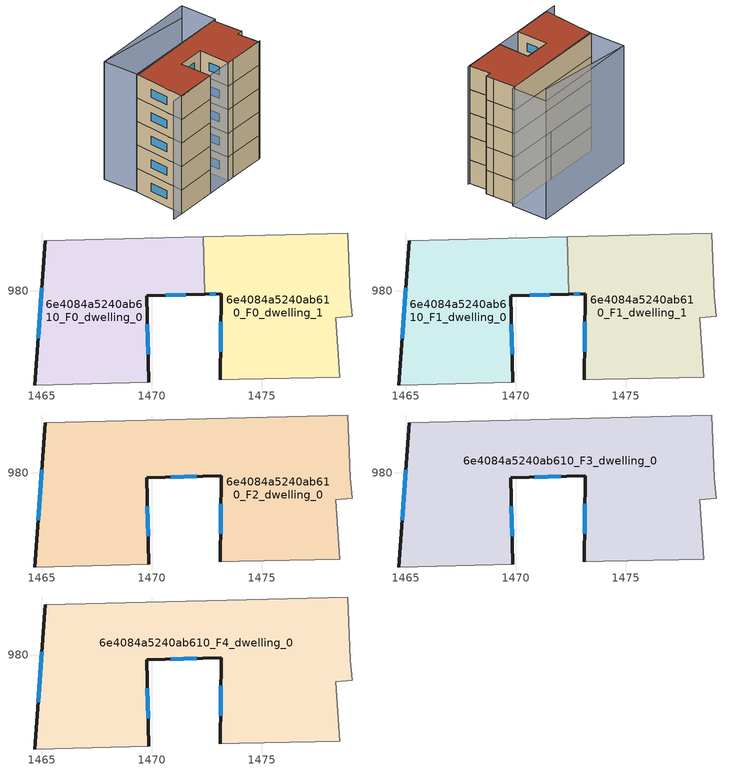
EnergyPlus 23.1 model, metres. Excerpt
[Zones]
6e4084a5240ab610_F0_dwelling_0
 floor ground (EU_floor_Construction): 1472.35,982.46 1472.41,979.85 1469.78,979.77 1469.88,975.84 1464.69,975.72 1465.17,982.28 z0
 wall outside (EU_wall_Construction): 1465.17,982.28 1464.69,975.72 / 1469.88,975.84 1469.78,979.77 1472.41,979.85 z0:3
 wall adiabatic (EU_wall_Construction): 1472.35,982.46 1465.17,982.28 / 1464.69,975.72 1469.88,975.84 z0:3
 wall to 6e4084a5240ab610_F0_dwelling_1 (EU_wall_Construction): 1472.41,979.85 1472.35,982.46 z0:3
 window (EU_Window_Construction): 1465.01,980.15 1464.84,977.85 / 1470.63,979.8 1471.56,979.82 / 1469.84,977.12 1469.81,978.49 z0.98:2.02
6e4084a5240ab610_F0_dwelling_1
 floor ground (EU_floor_Construction): 1478.92,982.63 1479.04,979.77 1479.13,978.84 1478.37,978.78 1478.55,976.07 1473.98,975.98 1473.13,975.96 1473.16,979.87 1472.41,979.85 1472.35,982.46 z0
 wall outside (EU_wall_Construction): 1472.41,979.85 1473.16,979.87 1473.13,975.96 z0:3
 wall adiabatic (EU_wall_Construction): 1473.13,975.96 1473.98,975.98 1478.55,976.07 1478.37,978.78 1479.13,978.84 1479.04,979.77 1478.92,982.63 1472.35,982.46 z0:3
 window (EU_Window_Construction): 1473.15,978.6 1473.14,977.23 / 1472.66,979.86 1472.92,979.86 z0.98:2.02
6e4084a5240ab610_F1_dwelling_0
 floor to 6e4084a5240ab610_F0_dwelling_0 (EU_floor_Construction): 1472.35,982.46 1472.41,979.85 1469.78,979.77 1469.88,975.84 1464.69,975.72 1465.17,982.28 z3
 wall outside (EU_wall_Construction): 1465.17,982.28 1464.69,975.72 / 1469.88,975.84 1469.78,979.77 1472.41,979.85 z3:6
 wall adiabatic (EU_wall_Construction): 1472.35,982.46 1465.17,982.28 / 1464.69,975.72 1469.88,975.84 z3:6
 wall to 6e4084a5240ab610_F1_dwelling_1 (EU_wall_Construction): 1472.41,979.85 1472.35,982.46 z3:6
 window (EU_Window_Construction): 1465.01,980.15 1464.84,977.85 / 1470.63,979.8 1471.56,979.82 / 1469.84,977.12 1469.81,978.49 z3.98:5.02
6e4084a5240ab610_F1_dwelling_1
 floor to 6e4084a5240ab610_F0_dwelling_1 (EU_floor_Construction): 1478.92,982.63 1479.04,979.77 1479.13,978.84 1478.37,978.78 1478.55,976.07 1473.98,975.98 1473.13,975.96 1473.16,979.87 1472.41,979.85 1472.35,982.46 z3
 wall outside (EU_wall_Construction): 1472.41,979.85 1473.16,979.87 1473.13,975.96 z3:6
 wall adiabatic (EU_wall_Construction): 1473.13,975.96 1473.98,975.98 1478.55,976.07 1478.37,978.78 1479.13,978.84 1479.04,979.77 1478.92,982.63 1472.35,982.46 z3:6
 window (EU_Window_Construction): 1473.15,978.6 1473.14,977.23 / 1472.66,979.86 1472.92,979.86 z3.98:5.02
6e4084a5240ab610_F2_dwelling_0
 floor to 6e4084a5240ab610_F1_dwelling_0 (EU_floor_Construction): 1472.35,982.46 1472.41,979.85 1469.78,979.77 1469.88,975.84 1464.69,975.72 1465.17,982.28 z6
 floor to 6e4084a5240ab610_F1_dwelling_1 (EU_floor_Construction): 1478.92,982.63 1479.04,979.77 1479.13,978.84 1478.37,978.78 1478.55,976.07 1473.98,975.98 1473.13,975.96 1473.16,979.87 1472.41,979.85 1472.35,982.46 z6
 wall outside (EU_wall_Construction): 1465.17,982.28 1464.69,975.72 / 1469.88,975.84 1469.78,979.77 1473.16,979.87 1473.13,975.96 z6:9
 wall adiabatic (EU_wall_Construction): 1473.13,975.96 1473.98,975.98 1478.55,976.07 1478.37,978.78 1479.13,978.84 1479.04,979.77 1478.92,982.63 1465.17,982.28 / 1464.69,975.72 1469.88,975.84 z6:9
 window (EU_Window_Construction): 1465.01,980.15 1464.84,977.85 / 1473.15,978.6 1473.14,977.23 / 1470.88,979.8 1472.06,979.84 / 1469.84,977.12 1469.81,978.49 z6.98:8.02
6e4084a5240ab610_F3_dwelling_0
 floor to 6e4084a5240ab610_F2_dwelling_0 (EU_floor_Construction): 1478.92,982.63 1479.04,979.77 1479.13,978.84 1478.37,978.78 1478.55,976.07 1473.98,975.98 1473.13,975.96 1473.16,979.87 1469.78,979.77 1469.88,975.84 1464.69,975.72 1465.17,982.28 z9
 wall outside (EU_wall_Construction): 1465.17,982.28 1464.69,975.72 / 1469.88,975.84 1469.78,979.77 1473.16,979.87 1473.13,975.96 z9:12
 wall adiabatic (EU_wall_Construction): 1473.13,975.96 1473.98,975.98 1478.55,976.07 1478.37,978.78 1479.13,978.84 1479.04,979.77 1478.92,982.63 1465.17,982.28 / 1464.69,975.72 1469.88,975.84 z9:12
 window (EU_Window_Construction): 1465.01,980.15 1464.84,977.85 / 1473.15,978.6 1473.14,977.23 / 1470.88,979.8 1472.06,979.84 / 1469.84,977.12 1469.81,978.49 z9.98:11.02
6e4084a5240ab610_F4_dwelling_0
 floor to 6e4084a5240ab610_F3_dwelling_0 (EU_floor_Construction): 1478.92,982.63 1479.04,979.77 1479.13,978.84 1478.37,978.78 1478.55,976.07 1473.98,975.98 1473.13,975.96 1473.16,979.87 1469.78,979.77 1469.88,975.84 1464.69,975.72 1465.17,982.28 z12
 wall outside (EU_wall_Construction): 1465.17,982.28 1464.69,975.72 / 1469.88,975.84 1469.78,979.77 1473.16,979.87 1473.13,975.96 z12:15
 wall adiabatic (EU_wall_Construction): 1473.13,975.96 1473.98,975.98 1478.55,976.07 1478.37,978.78 1479.13,978.84 1479.04,979.77 1478.92,982.63 1465.17,982.28 / 1464.69,975.72 1469.88,975.84 z12:15
 window (EU_Window_Construction): 1465.01,980.15 1464.84,977.85 / 1473.15,978.6 1473.14,977.23 / 1470.88,979.8 1472.06,979.84 / 1469.84,977.12 1469.81,978.49 z12.98:14.02
 roof outside (EU_roof_Construction): 1478.55,976.07 1478.37,978.78 1479.13,978.84 1479.04,979.77 1478.92,982.63 1465.17,982.28 1464.69,975.72 1469.88,975.84 1469.78,979.77 1473.16,979.87 1473.13,975.96 1473.98,975.98 z15
shading: 1463.32,975.68 1478.79,976.12 / 1477.14,985.57 1465.39,986.62 / 1465,986.61 1479.12,987.15 / 1479.12,987.15 1479.3,982.64 / 1479.3,982.64 1465.17,982.1 / 1465.17,982.1 1465,986.61 z0:15
[Building]
EU S2 Campaign: North Axis=0; Terrain=City; Solar Distribution=FullExterior
[Site:Location]
Bologna: Latitude=44.5; Longitude=11.25; Time Zone=1; Elevation=37
[SizingPeriod:WeatherFileDays]
AnnualSizingPeriod: Begin Month=1; Begin Day of Month=1; End Month=12; End Day of Month=31; Day of Week for Start Day=Monday; Use Weather File Daylight Saving Period=No; Use Weather File Rain and Snow Indicators=No
[MATERIAL]
EU_InternalMass_Material: Roughness=MediumRough; Thickness=0.1; Conductivity=1; Density=1800; Specific Heat=900; Thermal Absorptance=0.9; Solar Absorptance=0.7; Visible Absorptance=0.7
[MATERIAL:NOMASS] Roughness=MediumRough; Thermal Absorptance=0.9; Solar Absorptance=0.7; Visible Absorptance=0.7
Name | Thermal Resistance
EU_wall_NoMass | 0.905828
EU_roof_NoMass | 0.37593
EU_floor_NoMass | 0.67114
[WINDOWMATERIAL:SIMPLEGLAZINGSYSTEM]
EU_Window_SimpleGlazing: UFactor=4.52486; Solar Heat Gain Coefficient=0.85; Visible Transmittance=0.85
[CONSTRUCTION]
EU_wall_Construction: EU_wall_NoMass
EU_roof_Construction: EU_roof_NoMass
EU_floor_Construction: EU_floor_NoMass
EU_Window_Construction: EU_Window_SimpleGlazing
EU_InternalMass_Construction: EU_InternalMass_Material
[ZONE] Type=1; Multiplier=1; Ceiling Height=autocalculate; Floor Area=autocalculate; Part of Total Floor Area=Yes
Name | Volume
6e4084a5240ab610_F0_dwelling_0; 6e4084a5240ab610_F0_dwelling_1 | 116.426
6e4084a5240ab610_F1_dwelling_0 | 116.425
6e4084a5240ab610_F2_dwelling_0; 6e4084a5240ab610_F3_dwelling_0; 6e4084a5240ab610_F4_dwelling_0 | 232.848
6e4084a5240ab610_F1_dwelling_1 | 116.428
[INTERNALMASS] Construction=EU_InternalMass_Construction
Name | Zone or ZoneList | Surface Area
6e4084a5240ab610_F0_dwelling_0_EU_InternalMass | 6e4084a5240ab610_F0_dwelling_0 | 38.8084
6e4084a5240ab610_F0_dwelling_1_EU_InternalMass | 6e4084a5240ab610_F0_dwelling_1 | 38.8089
6e4084a5240ab610_F1_dwelling_0_EU_InternalMass | 6e4084a5240ab610_F1_dwelling_0 | 38.8084
6e4084a5240ab610_F1_dwelling_1_EU_InternalMass | 6e4084a5240ab610_F1_dwelling_1 | 38.8089
6e4084a5240ab610_F2_dwelling_0_EU_InternalMass | 6e4084a5240ab610_F2_dwelling_0 | 77.6156
6e4084a5240ab610_F3_dwelling_0_EU_InternalMass | 6e4084a5240ab610_F3_dwelling_0 | 77.6156
6e4084a5240ab610_F4_dwelling_0_EU_InternalMass | 6e4084a5240ab610_F4_dwelling_0 | 77.6156
[OTHEREQUIPMENT] Fuel Type=Electricity; Design Level Calculation Method=Watts/Area; Power per Zone Floor Area=1; Fraction Latent=0; Fraction Radiant=0; Fraction Lost=0; Carbon Dioxide Generation Rate=0; EndUse Subcategory=EU_Step8_InternalGains
Name | Zone or ZoneList or Space or SpaceList | Schedule
EU_Step8_InternalGain_6e4084a5240ab610_F0_dwelling_0_f000 | 6e4084a5240ab610_F0_dwelling_0 | EU_Step8_GainSchedule_6e4084a5240ab610_F0_dwelling_0_f000
EU_Step8_InternalGain_6e4084a5240ab610_F0_dwelling_1_f000 | 6e4084a5240ab610_F0_dwelling_1 | EU_Step8_GainSchedule_6e4084a5240ab610_F0_dwelling_1_f000
EU_Step8_InternalGain_6e4084a5240ab610_F1_dwelling_0_f000 | 6e4084a5240ab610_F1_dwelling_0 | EU_Step8_GainSchedule_6e4084a5240ab610_F1_dwelling_0_f000
EU_Step8_InternalGain_6e4084a5240ab610_F1_dwelling_1_f000 | 6e4084a5240ab610_F1_dwelling_1 | EU_Step8_GainSchedule_6e4084a5240ab610_F1_dwelling_1_f000
EU_Step8_InternalGain_6e4084a5240ab610_F2_dwelling_0_f000 | 6e4084a5240ab610_F2_dwelling_0 | EU_Step8_GainSchedule_6e4084a5240ab610_F2_dwelling_0_f000
EU_Step8_InternalGain_6e4084a5240ab610_F3_dwelling_0_f000 | 6e4084a5240ab610_F3_dwelling_0 | EU_Step8_GainSchedule_6e4084a5240ab610_F3_dwelling_0_f000
EU_Step8_InternalGain_6e4084a5240ab610_F4_dwelling_0_f000 | 6e4084a5240ab610_F4_dwelling_0 | EU_Step8_GainSchedule_6e4084a5240ab610_F4_dwelling_0_f000
[ZONEVENTILATION:DESIGNFLOWRATE] Schedule=EU_AlwaysOn; Design Flow Rate Calculation Method=AirChanges/Hour; Air Changes per Hour=0.73129; Ventilation Type=Natural; Fan Pressure Rise=0; Fan Total Efficiency=1; Constant Term Coefficient=1; Temperature Term Coefficient=0; Velocity Term Coefficient=0; Velocity Squared Term Coefficient=0; Minimum Indoor Temperature=-100; Maximum Indoor Temperature=100; Delta Temperature=-100; Minimum Outdoor Temperature=-100; Maximum Outdoor Temperature=100; Maximum Wind Speed=40
Name | Zone or ZoneList or Space or SpaceList
EU_ConstantAir_6e4084a5240ab610_F0_dwelling_0 | 6e4084a5240ab610_F0_dwelling_0
EU_ConstantAir_6e4084a5240ab610_F0_dwelling_1 | 6e4084a5240ab610_F0_dwelling_1
EU_ConstantAir_6e4084a5240ab610_F1_dwelling_0 | 6e4084a5240ab610_F1_dwelling_0
EU_ConstantAir_6e4084a5240ab610_F1_dwelling_1 | 6e4084a5240ab610_F1_dwelling_1
EU_ConstantAir_6e4084a5240ab610_F2_dwelling_0 | 6e4084a5240ab610_F2_dwelling_0
EU_ConstantAir_6e4084a5240ab610_F3_dwelling_0 | 6e4084a5240ab610_F3_dwelling_0
EU_ConstantAir_6e4084a5240ab610_F4_dwelling_0 | 6e4084a5240ab610_F4_dwelling_0
[HVACTEMPLATE:THERMOSTAT] Constant Heating Setpoint=20; Constant Cooling Setpoint=50
EU_HeatOnly_6e4084a5240ab610_F0_dwelling_0; EU_HeatOnly_6e4084a5240ab610_F0_dwelling_1; EU_HeatOnly_6e4084a5240ab610_F1_dwelling_0; EU_HeatOnly_6e4084a5240ab610_F1_dwelling_1; EU_HeatOnly_6e4084a5240ab610_F2_dwelling_0; EU_HeatOnly_6e4084a5240ab610_F3_dwelling_0; EU_HeatOnly_6e4084a5240ab610_F4_dwelling_0
[HVACTEMPLATE:ZONE:IDEALLOADSAIRSYSTEM] System Availability Schedule=EU_AlwaysOn; Maximum Heating Supply Air Temperature=50; Minimum Cooling Supply Air Temperature=13; Maximum Heating Supply Air Humidity Ratio=0.0156; Minimum Cooling Supply Air Humidity Ratio=0.0077; Heating Limit=NoLimit; Cooling Limit=NoLimit; Heating Availability Schedule=EU_AlwaysOn; Cooling Availability Schedule=EU_CoolingOff; Dehumidification Control Type=ConstantSensibleHeatRatio; Cooling Sensible Heat Ratio=0.7; Dehumidification Setpoint=60; Humidification Control Type=None; Humidification Setpoint=30; Outdoor Air Method=None; Outdoor Air Flow Rate per Person=0.00944; Outdoor Air Flow Rate per Zone Floor Area=0; Outdoor Air Flow Rate per Zone=0; Demand Controlled Ventilation Type=None; Outdoor Air Economizer Type=NoEconomizer; Heat Recovery Type=None; Sensible Heat Recovery Effectiveness=0.7; Latent Heat Recovery Effectiveness=0.65
Name | Template Thermostat
6e4084a5240ab610_F0_dwelling_0 | EU_HeatOnly_6e4084a5240ab610_F0_dwelling_0
6e4084a5240ab610_F0_dwelling_1 | EU_HeatOnly_6e4084a5240ab610_F0_dwelling_1
6e4084a5240ab610_F1_dwelling_0 | EU_HeatOnly_6e4084a5240ab610_F1_dwelling_0
6e4084a5240ab610_F1_dwelling_1 | EU_HeatOnly_6e4084a5240ab610_F1_dwelling_1
6e4084a5240ab610_F2_dwelling_0 | EU_HeatOnly_6e4084a5240ab610_F2_dwelling_0
6e4084a5240ab610_F3_dwelling_0 | EU_HeatOnly_6e4084a5240ab610_F3_dwelling_0
6e4084a5240ab610_F4_dwelling_0 | EU_HeatOnly_6e4084a5240ab610_F4_dwelling_0
[SIZING:ZONE] Zone Cooling Design Supply Air Temperature Input Method=SupplyAirTemperature; Zone Cooling Design Supply Air Temperature=13; Zone Heating Design Supply Air Temperature Input Method=SupplyAirTemperature; Zone Heating Design Supply Air Temperature=50; Zone Cooling Design Supply Air Humidity Ratio=0.008; Zone Heating Design Supply Air Humidity Ratio=0.008; Cooling Design Air Flow Method=DesignDay; Cooling Design Air Flow Rate=0; Cooling Minimum Air Flow per Zone Floor Area=0.000762; Cooling Minimum Air Flow=0; Cooling Minimum Air Flow Fraction=0.2; Heating Design Air Flow Method=DesignDay; Heating Design Air Flow Rate=0; Heating Maximum Air Flow per Zone Floor Area=0.002032; Heating Maximum Air Flow=0.141576; Heating Maximum Air Flow Fraction=0.3; Account for Dedicated Outdoor Air System=No; Dedicated Outdoor Air System Control Strategy=NeutralSupplyAir; Dedicated Outdoor Air Low Setpoint Temperature for Design=autosize; Dedicated Outdoor Air High Setpoint Temperature for Design=autosize; Zone Load Sizing Method=Sensible Load Only No Latent Load; Zone Latent Cooling Design Supply Air Humidity Ratio Input Method=HumidityRatioDifference; Zone Cooling Design Supply Air Humidity Ratio Difference=0.005; Zone Latent Heating Design Supply Air Humidity Ratio Input Method=HumidityRatioDifference; Zone Humidification Design Supply Air Humidity Ratio Difference=0.005
6e4084a5240ab610_F0_dwelling_0; 6e4084a5240ab610_F0_dwelling_1; 6e4084a5240ab610_F1_dwelling_0; 6e4084a5240ab610_F1_dwelling_1; 6e4084a5240ab610_F2_dwelling_0; 6e4084a5240ab610_F3_dwelling_0; 6e4084a5240ab610_F4_dwelling_0
[SCHEDULE:CONSTANT]
Name | Hourly Value
EU_AlwaysOn | 1
EU_CoolingOff | 0
[SCHEDULE:FILE] Column Number=1; Rows to Skip at Top=0; Number of Hours of Data=8760; Column Separator=Comma; Interpolate to Timestep=No; Minutes per Item=60; Adjust Schedule for Daylight Savings=Yes
Name | File
EU_Step8_GainSchedule_6e4084a5240ab610_F0_dwelling_0_f000 | ../../schedules/6e4084a5240ab610/6e4084a5240ab610_F0_dwelling_0_f000_gain.csv
EU_Step8_GainSchedule_6e4084a5240ab610_F0_dwelling_1_f000 | ../../schedules/6e4084a5240ab610/6e4084a5240ab610_F0_dwelling_1_f000_gain.csv
EU_Step8_GainSchedule_6e4084a5240ab610_F1_dwelling_0_f000 | ../../schedules/6e4084a5240ab610/6e4084a5240ab610_F1_dwelling_0_f000_gain.csv
EU_Step8_GainSchedule_6e4084a5240ab610_F1_dwelling_1_f000 | ../../schedules/6e4084a5240ab610/6e4084a5240ab610_F1_dwelling_1_f000_gain.csv
EU_Step8_GainSchedule_6e4084a5240ab610_F2_dwelling_0_f000 | ../../schedules/6e4084a5240ab610/6e4084a5240ab610_F2_dwelling_0_f000_gain.csv
EU_Step8_GainSchedule_6e4084a5240ab610_F3_dwelling_0_f000 | ../../schedules/6e4084a5240ab610/6e4084a5240ab610_F3_dwelling_0_f000_gain.csv
EU_Step8_GainSchedule_6e4084a5240ab610_F4_dwelling_0_f000 | ../../schedules/6e4084a5240ab610/6e4084a5240ab610_F4_dwelling_0_f000_gain.csv
